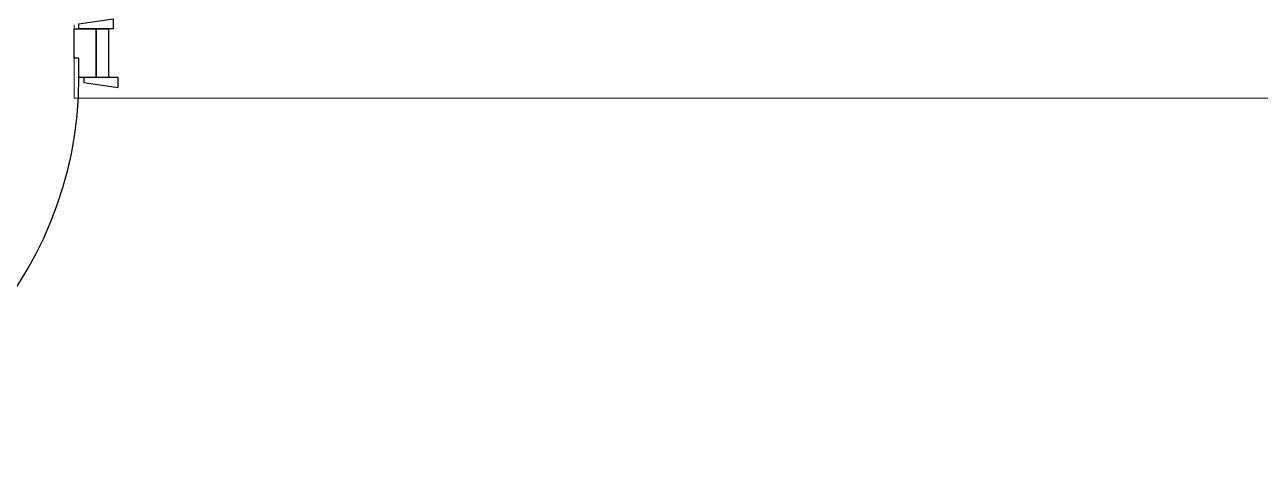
# Model space of a CAD drawing. Header units: millimetres. Extents: x 26027 to 581921, y 7230 to 233891.
# Drawn here: x 571371 to 573894, y 131993 to 132880 of the extents above; entities that cross this region are included whole.
import ezdxf

# ---------------------------------------------------------------- set-up
doc = ezdxf.new("R2010")
doc.units = ezdxf.units.MM
doc.header["$LTSCALE"] = 5
doc.layers.add('GE-ARCHITECTURAL_ELEMENTS', color=8, linetype='Continuous')
doc.layers.add('Walls', color=32, linetype='Continuous', lineweight=5)
doc.layers.add('Wooden Joinery', color=7, linetype='Continuous', lineweight=5, true_color=0xffdcd1)

# ---------------------------------------------------------------- blocks, each defined once
blk = doc.blocks.new('A$C72370EFE')
at = {"layer": 'GE-ARCHITECTURAL_ELEMENTS'}
for p, q in [((-0.01, -0.04), (-0.02, -0.04)), ((-0.01, -0.03), (-0.01, -0.07)), ((0, -0.03), (-0.01, -0.03)), ((0.04, -0.03), (0.05, -0.03)), ((0.05, -0.03), (0.05, -0.07)), ((0.05, -0.04), (0.06, -0.04)), ((-0.05, -0.07), (-0.05, -0.16)), ((-0.03, -0.07), (-0.03, -0.16)), ((-0.01, -0.06), (-0.02, -0.06)), ((0, -0.07), (-0.01, -0.07)), ((0.04, -0.07), (0.05, -0.07)), ((0.05, -0.06), (0.06, -0.06)), ((0.07, -0.07), (0.07, -0.16)), ((0.09, -0.07), (0.09, -0.16)), ((-0.01, -0.17), (-0.02, -0.17)), ((-0.01, -0.17), (-0.01, -0.19)), ((0.05, -0.17), (0.06, -0.17)), ((0.05, -0.17), (0.05, -0.19)), ((-0.01, -0.19), (-0.02, -0.19)), ((0.05, -0.19), (0.06, -0.19))]:
    blk.add_line(p, q, dxfattribs=at)
for centre, radius, start, end in [((-0.02, -0.07), 0.03, 90, 180), ((0.06, -0.07), 0.03, 0, 90), ((-0.02, -0.07), 0.01, 90, 180), ((0.06, -0.07), 0.01, 0, 90), ((-0.02, -0.16), 0.03, 180, 270), ((-0.02, -0.16), 0.01, 180, 270), ((0.06, -0.16), 0.01, 270, 0), ((0.06, -0.16), 0.03, 270, 0)]:
    blk.add_arc(centre, radius, start, end, dxfattribs=at)
blk = doc.blocks.new('A$C41DF7AD3')
at = {"layer": 'GE-ARCHITECTURAL_ELEMENTS', "elevation": 0}
for points in [[(820, 780), (820, 1559), (860, 1559), (860, 780)], [(70, 780), (70, 790), (0, 800), (0, 780)], [(870, 780), (870, 790), (940, 800), (940, 780)], [(80, 680), (80, 670), (10, 660), (10, 680)], [(860, 680), (860, 670), (930, 660), (930, 680)]]:
    blk.add_lwpolyline(points, close=True, dxfattribs=at)
for points in [[(45, 780), (45, 680), (20, 680), (20, 780), (45, 780)], [(45, 780), (80, 780), (80, 740), (90, 740), (90, 680), (45, 680), (45, 780)], [(895, 780), (860, 780), (860, 740), (850, 740), (850, 680), (895, 680), (895, 780)], [(895, 780), (895, 680), (920, 680), (920, 780), (895, 780)]]:
    blk.add_lwpolyline(points, dxfattribs=at)
at = {"layer": 'GE-ARCHITECTURAL_ELEMENTS'}
blk.add_arc((860, 780, 0), 780, 92.9397, 180, dxfattribs=at)
at = {"layer": 'GE-ARCHITECTURAL_ELEMENTS', "xscale": 999.9999999998856, "yscale": 999.9999999998856, "zscale": 999.9999999998856}
blk.add_blockref('A$C72370EFE', (820, 1559, 0), dxfattribs=at)

msp = doc.modelspace()

# ---------------------------------------------------------------- linework, layer by layer
at = {"layer": 'Walls'}
for points in [[(571472.1, 132730.3, 0), (571472.1, 132880.3, 0)], [(571472.1, 132730.3, 0), (572456.4, 132730.3, 0)], [(572456.4, 132730.3, 0), (574843.8, 132730.3, 0)]]:
    msp.add_polyline3d(points, dxfattribs=at)

# ---------------------------------------------------------------- block references
at = {"layer": 'Wooden Joinery', "rotation": 180}
msp.add_blockref('A$C41DF7AD3', (571562.1, 133552.2, 0), dxfattribs=at)

doc.saveas('drawing.dxf')
